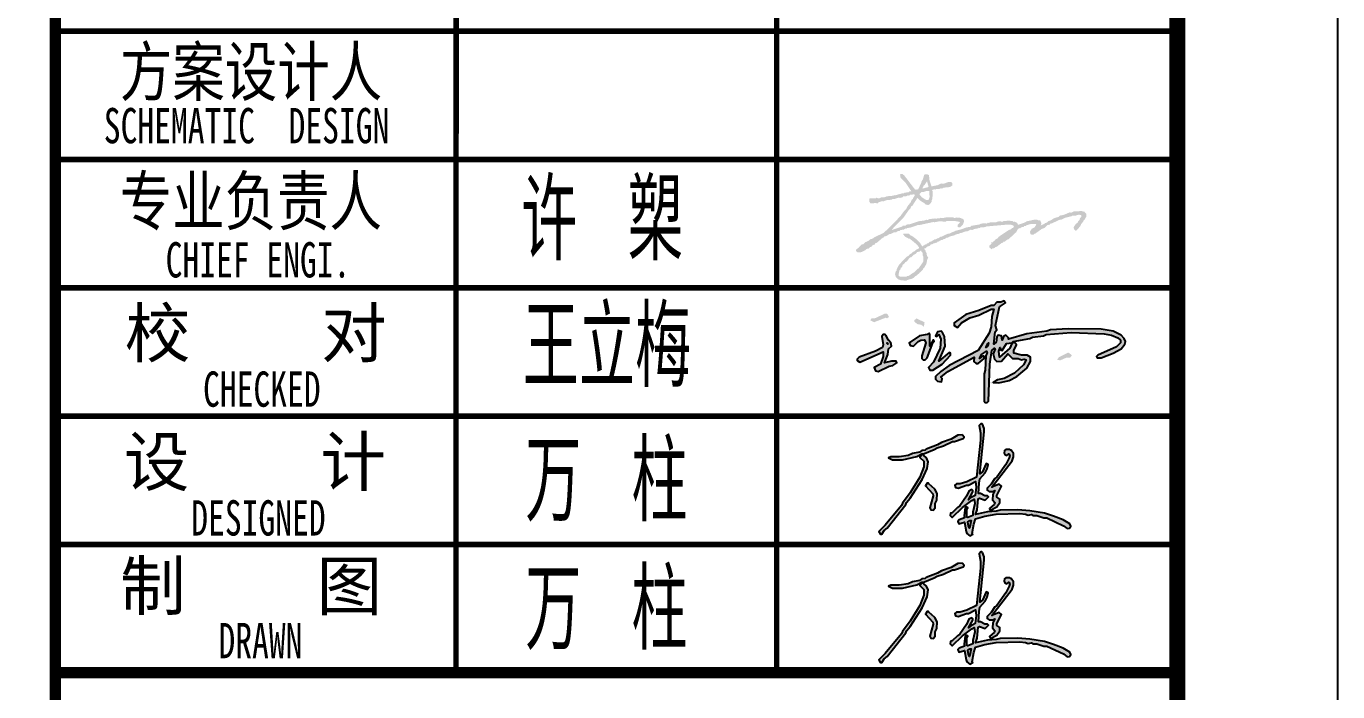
# Model space of a CAD drawing. Extents: x 169490 to 7584583, y -2399407 to 1374371.
# Drawn here: x 2703518 to 2711699, y 820873 to 825023 of the extents above; entities that cross this region are included whole.
import ezdxf
from ezdxf.enums import TextEntityAlignment as Align

# ---------------------------------------------------------------- set-up
doc = ezdxf.new("R2010")
doc.units = 0
doc.header["$LTSCALE"] = 100
doc.layers.get('0').update_dxf_attribs({"linetype": 'CONTINUOUS'})
for name, color, linetype in [('dsptext_col', 2, 'CONTINUOUS'), ('图框', 140, 'CONTINUOUS'), ('图签文字', 147, 'CONTINUOUS'), ('折板线', 127, 'CONTINUOUS')]:
    doc.layers.add(name, color=color, linetype=linetype)
doc.styles.add('建筑图签-1', font='simhei.ttf', dxfattribs={"width": 0.7})
doc.styles.add('建筑图签-2', font='TXT.shx', dxfattribs={"width": 0.5, "bigfont": 'HZTXT.shx'})

# ---------------------------------------------------------------- blocks, each defined once
blk = doc.blocks.new('2q3q2342q35q2343r5q23rwetr')
at = {"layer": '图框'}
for points, const_width in [([(3527617.7, 3121310.1), (3527617.7, 3161310.1)], 70), ([(3530117.2, 3128110.4), (3530117.7, 3134510.4)], 35), ([(3532117.7, 3128110.4), (3532117.7, 3134510.4)], 35), ([(3527617.7, 3132110.4), (3534617.7, 3132110.4)], 35), ([(3527617.7, 3131310.4), (3534617.7, 3131310.4)], 35), ([(3527617.7, 3130510.4), (3534617.7, 3130510.4)], 35), ([(3527617.7, 3129710.4), (3534617.7, 3129710.4)], 35), ([(3527617.7, 3128910.4), (3534617.7, 3128910.4)], 35), ([(3527617.7, 3128110.4), (3534617.7, 3128110.4)], 70)]:
    blk.add_lwpolyline(points, dxfattribs=dict(at, const_width=const_width))
at = {"layer": '图签文字', "color": 7, "style": '建筑图签-1', "width": 0.8}
for s, p in [('方案设计人', (3528020.1, 3131708.2)), ('专业负责人', (3528018.9, 3130901.7))]:
    blk.add_text(s, height=300, dxfattribs=at).set_placement(p)
at = {"layer": '图签文字', "style": '建筑图签-1', "width": 0.7}
blk.add_text('SCHEMATIC  DESIGN', height=220, dxfattribs=at).set_placement((3527920.3, 3131411.5, -1799))
at = {"layer": '图签文字', "color": 1, "style": '建筑图签-2', "width": 0.7}
for s, p in [('许 槊', (3530523.9, 3130681)), ('王立梅', (3530534, 3129890.5)), ('万 柱', (3530549, 3129053.4)), ('万 柱', (3530548.9, 3128253.4))]:
    blk.add_text(s, height=500, dxfattribs=at).set_placement(p)
at = {"layer": '图签文字', "style": '建筑图签-1', "width": 0.7}
for s, p in [('CHIEF ENGI.', (3528882.2, 3130684.9)), ('CHECKED  ', (3529010.7, 3129878.8)), ('DESIGNED ', (3528937.2, 3129075.6)), (' DRAWN   ', (3529002.2, 3128310.6))]:
    blk.add_text(s, height=220, dxfattribs=at).set_placement(p, align=Align.MIDDLE)
at = {"layer": '图签文字', "color": 7, "style": '建筑图签-1'}
for s, p in [('校    对', (3528051, 3130078.3)), ('设    计', (3528045.5, 3129276.6)), ('制    图', (3528022.5, 3128501.8))]:
    blk.add_text(s, height=300, dxfattribs=at).set_placement(p)
blk = doc.blocks.new('A$C22DA3323')
at = {"linetype": 'Continuous'}
h = blk.add_hatch(color=0, dxfattribs=at)
h.paths.add_polyline_path([(270.72, 495.36), (264.96, 501.12), (236.16, 489.6), (201.6, 489.6), (172.8, 460.8), (149.76, 460.8), (40.32, 414.72), (-74.88, 380.16), (-178.56, 305.28), (-178.56, 282.24), (-149.76, 264.96), (-115.2, 305.28), (-40.32, 351.36), (40.32, 374.4), (149.76, 426.24), (172.8, 426.24), (155.52, 362.88), (149.76, 270.72), (132.48, 213.12), (34.56, 57.6), (-224.64, -74.88), (-299.52, -126.72), (-345.6, -172.8), (-345.6, -195.84), (-328.32, -213.12), (-293.76, -218.88), (-288, -190.08), (-299.52, -178.56), (-236.16, -126.72), (0, 0), (-5.76, -40.32), (17.28, -57.6), (34.56, -57.6), (86.4, -11.52), (86.4, 5.76), (74.88, 11.52), (46.08, -11.52), (63.36, 23.04), (109.44, 51.84), (115.2, 40.32), (103.68, 11.52), (97.92, -115.2), (86.4, -149.76), (86.4, -391.68), (97.92, -403.2), (115.2, -403.2), (126.72, -391.68), (138.24, -63.36), (155.52, 57.6), (178.56, 80.64), (184.32, 74.88), (167.04, 28.8), (178.56, -17.28), (201.6, -40.32), (241.92, -34.56), (299.52, 28.8), (339.84, -11.52), (391.68, -11.52), (420.48, -23.04), (443.52, -17.28), (460.8, -23.04), (437.76, -69.12), (357.12, -144), (264.96, -190.08), (207.36, -201.6), (167.04, -224.64), (218.88, -230.4), (311.04, -207.36), (380.16, -172.8), (466.56, -97.92), (501.12, -40.32), (501.12, 0), (472.32, 17.28), (420.48, 17.28), (351.36, 34.56), (351.36, 57.6), (374.4, 109.44), (357.12, 132.48), (334.08, 120.96), (316.8, 80.64), (224.64, 0), (218.88, 51.84), (230.4, 86.4), (236.16, 63.36), (247.68, 57.6), (288, 120.96), (334.08, 126.72), (345.6, 138.24), (495.36, 167.04), (518.4, 178.56), (616.32, 190.08), (639.36, 201.6), (864, 218.88), (1157.76, 207.36), (1221.12, 195.84), (1278.72, 172.8), (1301.76, 149.76), (1301.76, 126.72), (1267.2, 92.16), (1100.16, 17.28), (1088.64, 5.76), (1094.4, -5.76), (1128.96, -5.76), (1238.4, 34.56), (1307.52, 74.88), (1342.08, 115.2), (1347.84, 138.24), (1336.32, 167.04), (1307.52, 195.84), (1238.4, 230.4), (1128.96, 247.68), (835.2, 253.44), (679.68, 241.92), (645.12, 230.4), (466.56, 207.36), (305.28, 161.28), (305.28, 172.8), (282.24, 195.84), (259.2, 184.32), (247.68, 149.76), (241.92, 190.08), (213.12, 195.84), (201.6, 178.56), (195.84, 132.48), (172.8, 115.2), (184.32, 224.64), (201.6, 241.92), (190.08, 282.24), (224.64, 449.28), (276.48, 483.84)])
h.paths.add_polyline_path([(120.96, 120.96), (126.72, 126.72), (120.96, 97.92), (103.68, 86.4)], flags=16)
h.paths.add_polyline_path([(155.52, -230.4), (161.28, -224.64), (138.24, -224.64), (149.76, -236.16)], flags=17)
h.paths.add_polyline_path([(846.72, 34.56), (835.2, 40.32), (754.56, 0), (737.28, -23.04), (766.08, -28.8), (817.92, -5.76), (852.48, -5.76), (869.76, 17.28)], flags=17)
h.paths.add_polyline_path([(-777.6, 120.96), (-777.6, 126.72), (-771.84, 115.2)], flags=16)
h.paths.add_polyline_path([(-789.12, 195.84), (-794.88, 201.6), (-812.16, 201.6), (-823.68, 184.32), (-812.16, 109.44), (-817.92, 86.4), (-881.28, 51.84), (-1025.28, 0), (-1042.56, -17.28), (-1042.56, -28.8), (-1019.52, -46.08), (-812.16, 46.08), (-812.16, 5.76), (-835.2, -63.36), (-892.8, -92.16), (-881.28, -120.96), (-858.24, -126.72), (-760.32, -80.64), (-725.76, -74.88), (-691.2, -51.84), (-696.96, -34.56), (-737.28, -34.56), (-800.64, -51.84), (-771.84, 23.04), (-766.08, 74.88), (-737.28, 97.92), (-743.04, 126.72), (-766.08, 149.76)])
h.paths.add_polyline_path([(-397.44, 207.36), (-403.2, 213.12), (-420.48, 201.6), (-489.6, 190.08), (-581.76, 126.72), (-570.24, 103.68), (-541.44, 97.92), (-501.12, 138.24), (-478.08, 149.76), (-443.52, 155.52), (-432, 126.72), (-466.56, 11.52), (-466.56, -11.52), (-455.04, -23.04), (-437.76, -23.04), (-420.48, -5.76), (-368.64, 126.72), (-357.12, 138.24), (-362.88, 155.52), (-397.44, 97.92)])
h.paths.add_polyline_path([(-288, 224.64), (-293.76, 230.4), (-328.32, 224.64), (-345.6, 190.08), (-334.08, 184.32), (-316.8, 201.6), (-299.52, 161.28), (-305.28, 80.64), (-362.88, -46.08), (-408.96, -92.16), (-397.44, -115.2), (-368.64, -115.2), (-288, -63.36), (-213.12, 17.28), (-213.12, 34.56), (-224.64, 40.32), (-316.8, -34.56), (-259.2, 97.92), (-264.96, 184.32)])
h.paths.add_polyline_path([(-506.88, 339.84), (-512.64, 345.6), (-535.68, 328.32), (-535.68, 316.8), (-506.88, 293.76), (-472.32, 288), (-449.28, 270.72), (-443.52, 311.04)])
h.paths.add_polyline_path([(-771.84, 380.16), (-777.6, 385.92), (-800.64, 385.92), (-887.04, 345.6), (-915.84, 345.6), (-927.36, 328.32), (-892.8, 311.04), (-789.12, 351.36), (-777.6, 345.6), (-760.32, 357.12)])
at = {"color": 0, "linetype": 'Continuous'}
for points in [[(270.72, 495.36), (264.96, 501.12), (236.16, 489.6), (201.6, 489.6), (172.8, 460.8), (149.76, 460.8), (40.32, 414.72), (-74.88, 380.16), (-178.56, 305.28), (-178.56, 282.24), (-149.76, 264.96), (-115.2, 305.28), (-40.32, 351.36), (40.32, 374.4), (149.76, 426.24), (172.8, 426.24), (155.52, 362.88), (149.76, 270.72), (132.48, 213.12), (34.56, 57.6), (-224.64, -74.88), (-299.52, -126.72), (-345.6, -172.8), (-345.6, -195.84), (-328.32, -213.12), (-293.76, -218.88), (-288, -190.08), (-299.52, -178.56), (-236.16, -126.72), (0, 0), (-5.76, -40.32), (17.28, -57.6), (34.56, -57.6), (86.4, -11.52), (86.4, 5.76), (74.88, 11.52), (46.08, -11.52), (63.36, 23.04), (109.44, 51.84), (115.2, 40.32), (103.68, 11.52), (97.92, -115.2), (86.4, -149.76), (86.4, -391.68), (97.92, -403.2), (115.2, -403.2), (126.72, -391.68), (138.24, -63.36), (155.52, 57.6), (178.56, 80.64), (184.32, 74.88), (167.04, 28.8), (178.56, -17.28), (201.6, -40.32), (241.92, -34.56), (299.52, 28.8), (339.84, -11.52), (391.68, -11.52), (420.48, -23.04), (443.52, -17.28), (460.8, -23.04), (437.76, -69.12), (357.12, -144), (264.96, -190.08), (207.36, -201.6), (167.04, -224.64), (218.88, -230.4), (311.04, -207.36), (380.16, -172.8), (466.56, -97.92), (501.12, -40.32), (501.12, 0), (472.32, 17.28), (420.48, 17.28), (351.36, 34.56), (351.36, 57.6), (374.4, 109.44), (357.12, 132.48), (334.08, 120.96), (316.8, 80.64), (224.64, 0), (218.88, 51.84), (230.4, 86.4), (236.16, 63.36), (247.68, 57.6), (288, 120.96), (334.08, 126.72), (345.6, 138.24), (495.36, 167.04), (518.4, 178.56), (616.32, 190.08), (639.36, 201.6), (864, 218.88), (1157.76, 207.36), (1221.12, 195.84), (1278.72, 172.8), (1301.76, 149.76), (1301.76, 126.72), (1267.2, 92.16), (1100.16, 17.28), (1088.64, 5.76), (1094.4, -5.76), (1128.96, -5.76), (1238.4, 34.56), (1307.52, 74.88), (1342.08, 115.2), (1347.84, 138.24), (1336.32, 167.04), (1307.52, 195.84), (1238.4, 230.4), (1128.96, 247.68), (835.2, 253.44), (679.68, 241.92), (645.12, 230.4), (466.56, 207.36), (305.28, 161.28), (305.28, 172.8), (282.24, 195.84), (259.2, 184.32), (247.68, 149.76), (241.92, 190.08), (213.12, 195.84), (201.6, 178.56), (195.84, 132.48), (172.8, 115.2), (184.32, 224.64), (201.6, 241.92), (190.08, 282.24), (224.64, 449.28), (276.48, 483.84), (270.72, 495.36)], [(-789.12, 195.84), (-794.88, 201.6), (-812.16, 201.6), (-823.68, 184.32), (-812.16, 109.44), (-817.92, 86.4), (-881.28, 51.84), (-1025.28, 0), (-1042.56, -17.28), (-1042.56, -28.8), (-1019.52, -46.08), (-812.16, 46.08), (-812.16, 5.76), (-835.2, -63.36), (-892.8, -92.16), (-881.28, -120.96), (-858.24, -126.72), (-760.32, -80.64), (-725.76, -74.88), (-691.2, -51.84), (-696.96, -34.56), (-737.28, -34.56), (-800.64, -51.84), (-771.84, 23.04), (-766.08, 74.88), (-737.28, 97.92), (-743.04, 126.72), (-766.08, 149.76), (-789.12, 195.84)], [(-777.6, 120.96), (-777.6, 126.72), (-771.84, 115.2), (-777.6, 120.96)], [(-397.44, 207.36), (-403.2, 213.12), (-420.48, 201.6), (-489.6, 190.08), (-581.76, 126.72), (-570.24, 103.68), (-541.44, 97.92), (-501.12, 138.24), (-478.08, 149.76), (-443.52, 155.52), (-432, 126.72), (-466.56, 11.52), (-466.56, -11.52), (-455.04, -23.04), (-437.76, -23.04), (-420.48, -5.76), (-368.64, 126.72), (-357.12, 138.24), (-362.88, 155.52), (-397.44, 97.92), (-397.44, 207.36)], [(-288, 224.64), (-293.76, 230.4), (-328.32, 224.64), (-345.6, 190.08), (-334.08, 184.32), (-316.8, 201.6), (-299.52, 161.28), (-305.28, 80.64), (-362.88, -46.08), (-408.96, -92.16), (-397.44, -115.2), (-368.64, -115.2), (-288, -63.36), (-213.12, 17.28), (-213.12, 34.56), (-224.64, 40.32), (-316.8, -34.56), (-259.2, 97.92), (-264.96, 184.32), (-288, 224.64)], [(120.96, 120.96), (126.72, 126.72), (120.96, 97.92), (103.68, 86.4), (120.96, 120.96)]]:
    blk.add_lwpolyline(points, dxfattribs=at)
blk = doc.blocks.new('BW-24077350', base_point=(255125.4, 886283, -78846105.6))
at = {"linetype": 'Continuous'}
h = blk.add_hatch(color=7, dxfattribs=at)
h.dxf.hatch_style = 1
h.paths.add_polyline_path([(255653.4, 889247.6), (255653.4, 889253.6), (255659.4, 889259.6), (255657.4, 889263.6), (255665.4, 889269.6), (255681.4, 889293.6), (255691.4, 889257.6)], flags=16)
h.paths.add_polyline_path([(255635.4, 889209.6), (255635.4, 889215.6), (255645.4, 889225.6), (255655.4, 889225.6), (255681.4, 889233.6), (255695.4, 889233.6), (255697.4, 889195.6), (255693.4, 889181.6), (255689.4, 889177.6), (255677.4, 889175.6), (255649.4, 889193.6)], flags=16)
h.paths.add_polyline_path([(255503.4, 888707.6), (255509.4, 888737.6), (255517.4, 888745.6), (255517.4, 888753.6), (255525.4, 888757.6), (255529.4, 888773.6), (255535.4, 888775.6), (255547.4, 888789.6), (255555.4, 888793.6), (255573.4, 888817.6), (255583.4, 888819.6), (255599.4, 888835.6), (255611.4, 888841.6), (255619.4, 888851.6), (255635.4, 888855.6), (255641.4, 888861.6), (255645.4, 888861.6), (255647.4, 888853.6), (255653.4, 888847.6), (255655.4, 888829.6), (255659.4, 888821.6), (255657.4, 888791.6), (255627.4, 888747.6), (255623.4, 888747.6), (255599.4, 888723.6), (255595.4, 888723.6), (255567.4, 888703.6), (255559.4, 888703.6), (255551.4, 888697.6), (255513.4, 888697.6)], flags=16)
h.paths.add_polyline_path([(255483.4, 888717.6), (255481.4, 888715.6), (255487.4, 888695.6), (255501.4, 888681.6), (255521.4, 888675.6), (255553.4, 888673.6), (255557.4, 888677.6), (255587.4, 888685.6), (255601.4, 888693.6), (255607.4, 888701.6), (255617.4, 888705.6), (255627.4, 888717.6), (255631.4, 888715.6), (255633.4, 888721.6), (255655.4, 888741.6), (255655.4, 888745.6), (255663.4, 888753.6), (255677.4, 888777.6), (255683.4, 888807.6), (255689.4, 888817.6), (255681.4, 888827.6), (255677.4, 888849.6), (255673.4, 888853.6), (255671.4, 888863.6), (255665.4, 888869.6), (255665.4, 888875.6), (255671.4, 888875.6), (255683.4, 888885.6), (255699.4, 888891.6), (255705.4, 888899.6), (255713.4, 888899.6), (255721.4, 888905.6), (255743.4, 888911.6), (255747.4, 888917.6), (255753.4, 888917.6), (255771.4, 888927.6), (255779.4, 888927.6), (255781.4, 888931.6), (255791.4, 888933.6), (255803.4, 888941.6), (255811.4, 888941.6), (255819.4, 888947.6), (255855.4, 888957.6), (255859.4, 888961.6), (255879.4, 888965.6), (255889.4, 888971.6), (255897.4, 888971.6), (255923.4, 888981.6), (255933.4, 888981.6), (255953.4, 888991.6), (255963.4, 888989.6), (255975.4, 888995.6), (255999.4, 888999.6), (256003.4, 889003.6), (256009.4, 889001.6), (256015.4, 889005.6), (256043.4, 889007.6), (256051.4, 889011.6), (256187.4, 889023.6), (256209.4, 889021.6), (256219.4, 889017.6), (256223.4, 889011.6), (256219.4, 889003.6), (256211.4, 889001.6), (256203.4, 888993.6), (256191.4, 888989.6), (256129.4, 888947.6), (256121.4, 888937.6), (256109.4, 888931.6), (256101.4, 888921.6), (256097.4, 888921.6), (256093.4, 888913.6), (256085.4, 888913.6), (256081.4, 888909.6), (256085.4, 888905.6), (256069.4, 888891.6), (256071.4, 888879.6), (256083.4, 888869.6), (256091.4, 888875.6), (256099.4, 888875.6), (256109.4, 888883.6), (256117.4, 888885.6), (256145.4, 888907.6), (256155.4, 888911.6), (256159.4, 888917.6), (256167.4, 888917.6), (256181.4, 888929.6), (256189.4, 888931.6), (256237.4, 888975.6), (256247.4, 888993.6), (256255.4, 889001.6), (256261.4, 888999.6), (256267.4, 889005.6), (256285.4, 889009.6), (256287.4, 889013.6), (256295.4, 889013.6), (256303.4, 889019.6), (256331.4, 889027.6), (256363.4, 889027.6), (256359.4, 889015.6), (256351.4, 889005.6), (256335.4, 888997.6), (256323.4, 888979.6), (256327.4, 888963.6), (256335.4, 888959.6), (256345.4, 888959.6), (256351.4, 888967.6), (256357.4, 888967.6), (256399.4, 888997.6), (256413.4, 889001.6), (256431.4, 889019.6), (256447.4, 889023.6), (256453.4, 889031.6), (256457.4, 889029.6), (256509.4, 889053.6), (256517.4, 889053.6), (256543.4, 889065.6), (256583.4, 889075.6), (256587.4, 889079.6), (256609.4, 889079.6), (256629.4, 889085.6), (256643.4, 889081.6), (256643.4, 889071.6), (256633.4, 889059.6), (256633.4, 889053.6), (256625.4, 889045.6), (256621.4, 889035.6), (256609.4, 889027.6), (256595.4, 889005.6), (256599.4, 888993.6), (256607.4, 888985.6), (256615.4, 888987.6), (256637.4, 889013.6), (256643.4, 889027.6), (256657.4, 889043.6), (256657.4, 889047.6), (256665.4, 889055.6), (256675.4, 889073.6), (256675.4, 889089.6), (256663.4, 889103.6), (256645.4, 889107.6), (256597.4, 889105.6), (256581.4, 889097.6), (256571.4, 889099.6), (256533.4, 889083.6), (256511.4, 889079.6), (256503.4, 889071.6), (256475.4, 889063.6), (256449.4, 889047.6), (256439.4, 889045.6), (256425.4, 889033.6), (256419.4, 889033.6), (256413.4, 889027.6), (256389.4, 889017.6), (256395.4, 889029.6), (256387.4, 889049.6), (256375.4, 889049.6), (256369.4, 889053.6), (256349.4, 889053.6), (256303.4, 889043.6), (256289.4, 889035.6), (256249.4, 889021.6), (256243.4, 889033.6), (256227.4, 889041.6), (256219.4, 889039.6), (256215.4, 889045.6), (256191.4, 889047.6), (256159.4, 889045.6), (256153.4, 889041.6), (256133.4, 889043.6), (256119.4, 889041.6), (256113.4, 889037.6), (256077.4, 889037.6), (256065.4, 889033.6), (256061.4, 889035.6), (256053.4, 889029.6), (256033.4, 889031.6), (256013.4, 889027.6), (256007.4, 889023.6), (255957.4, 889015.6), (255953.4, 889009.6), (255927.4, 889005.6), (255895.4, 888993.6), (255855.4, 888983.6), (255849.4, 888977.6), (255845.4, 888979.6), (255821.4, 888967.6), (255809.4, 888965.6), (255771.4, 888947.6), (255765.4, 888947.6), (255751.4, 888937.6), (255745.4, 888937.6), (255737.4, 888931.6), (255729.4, 888931.6), (255707.4, 888917.6), (255697.4, 888915.6), (255687.4, 888905.6), (255681.4, 888905.6), (255677.4, 888899.6), (255671.4, 888899.6), (255651.4, 888887.6), (255637.4, 888909.6), (255613.4, 888933.6), (255589.4, 888951.6), (255579.4, 888955.6), (255567.4, 888967.6), (255535.4, 888967.6), (255531.4, 888963.6), (255545.4, 888947.6), (255567.4, 888935.6), (255573.4, 888935.6), (255617.4, 888899.6), (255631.4, 888881.6), (255631.4, 888875.6), (255615.4, 888867.6), (255601.4, 888855.6), (255593.4, 888853.6), (255585.4, 888843.6), (255575.4, 888839.6), (255565.4, 888827.6), (255555.4, 888823.6), (255507.4, 888773.6), (255491.4, 888743.6), (255491.4, 888735.6), (255485.4, 888729.6)])
h.paths.add_polyline_path([(255241.4, 888869.6), (255239.4, 888867.6), (255239.4, 888857.6), (255249.4, 888849.6), (255271.4, 888851.6), (255299.4, 888865.6), (255303.4, 888871.6), (255317.4, 888873.6), (255327.4, 888883.6), (255335.4, 888885.6), (255343.4, 888895.6), (255355.4, 888899.6), (255359.4, 888907.6), (255365.4, 888907.6), (255405.4, 888941.6), (255409.4, 888941.6), (255415.4, 888949.6), (255427.4, 888951.6), (255445.4, 888963.6), (255457.4, 888965.6), (255477.4, 888975.6), (255489.4, 888975.6), (255495.4, 888981.6), (255509.4, 888983.6), (255515.4, 888989.6), (255535.4, 888991.6), (255549.4, 888999.6), (255553.4, 888997.6), (255557.4, 889001.6), (255581.4, 889005.6), (255627.4, 889021.6), (255639.4, 889021.6), (255721.4, 889039.6), (255727.4, 889037.6), (255757.4, 889043.6), (255797.4, 889041.6), (255803.4, 889045.6), (255855.4, 889045.6), (255887.4, 889039.6), (255883.4, 889031.6), (255873.4, 889023.6), (255871.4, 889013.6), (255877.4, 889005.6), (255887.4, 889005.6), (255905.4, 889023.6), (255913.4, 889045.6), (255907.4, 889057.6), (255887.4, 889065.6), (255865.4, 889067.6), (255853.4, 889063.6), (255845.4, 889067.6), (255797.4, 889067.6), (255777.4, 889063.6), (255767.4, 889065.6), (255757.4, 889061.6), (255747.4, 889063.6), (255739.4, 889059.6), (255731.4, 889061.6), (255697.4, 889057.6), (255685.4, 889051.6), (255677.4, 889053.6), (255661.4, 889047.6), (255635.4, 889045.6), (255631.4, 889041.6), (255629.4, 889043.6), (255573.4, 889025.6), (255555.4, 889023.6), (255547.4, 889017.6), (255529.4, 889015.6), (255527.4, 889011.6), (255461.4, 888989.6), (255477.4, 889009.6), (255535.4, 889067.6), (255567.4, 889113.6), (255579.4, 889125.6), (255581.4, 889135.6), (255589.4, 889139.6), (255621.4, 889189.6), (255637.4, 889173.6), (255663.4, 889157.6), (255673.4, 889147.6), (255691.4, 889145.6), (255703.4, 889155.6), (255711.4, 889167.6), (255709.4, 889171.6), (255713.4, 889179.6), (255717.4, 889211.6), (255717.4, 889231.6), (255713.4, 889235.6), (255715.4, 889239.6), (255727.4, 889243.6), (255733.4, 889241.6), (255739.4, 889245.6), (255759.4, 889245.6), (255765.4, 889249.6), (255775.4, 889247.6), (255785.4, 889253.6), (255825.4, 889257.6), (255839.4, 889267.6), (255839.4, 889281.6), (255831.4, 889289.6), (255817.4, 889289.6), (255783.4, 889277.6), (255769.4, 889279.6), (255749.4, 889269.6), (255709.4, 889261.6), (255697.4, 889297.6), (255693.4, 889331.6), (255681.4, 889337.6), (255667.4, 889335.6), (255663.4, 889331.6), (255655.4, 889305.6), (255647.4, 889293.6), (255645.4, 889283.6), (255625.4, 889241.6), (255619.4, 889243.6), (255615.4, 889239.6), (255605.4, 889243.6), (255539.4, 889329.6), (255527.4, 889339.6), (255519.4, 889339.6), (255513.4, 889335.6), (255515.4, 889317.6), (255549.4, 889281.6), (255583.4, 889231.6), (255571.4, 889229.6), (255567.4, 889225.6), (255539.4, 889221.6), (255535.4, 889217.6), (255525.4, 889217.6), (255481.4, 889205.6), (255475.4, 889207.6), (255473.4, 889203.6), (255431.4, 889199.6), (255415.4, 889193.6), (255397.4, 889193.6), (255385.4, 889187.6), (255373.4, 889187.6), (255367.4, 889191.6), (255363.4, 889187.6), (255325.4, 889187.6), (255321.4, 889183.6), (255321.4, 889165.6), (255329.4, 889155.6), (255363.4, 889157.6), (255371.4, 889153.6), (255377.4, 889161.6), (255401.4, 889169.6), (255407.4, 889167.6), (255429.4, 889175.6), (255449.4, 889175.6), (255455.4, 889179.6), (255463.4, 889179.6), (255467.4, 889183.6), (255473.4, 889181.6), (255505.4, 889191.6), (255513.4, 889189.6), (255529.4, 889193.6), (255533.4, 889199.6), (255551.4, 889199.6), (255561.4, 889205.6), (255569.4, 889203.6), (255575.4, 889209.6), (255601.4, 889211.6), (255605.4, 889209.6), (255605.4, 889203.6), (255595.4, 889191.6), (255593.4, 889183.6), (255585.4, 889177.6), (255579.4, 889161.6), (255561.4, 889139.6), (255549.4, 889117.6), (255541.4, 889111.6), (255513.4, 889073.6), (255437.4, 888995.6), (255407.4, 888969.6), (255355.4, 888945.6), (255341.4, 888935.6), (255327.4, 888931.6), (255319.4, 888923.6), (255297.4, 888913.6), (255281.4, 888899.6), (255273.4, 888899.6), (255255.4, 888879.6)])
h = blk.add_hatch(color=256, dxfattribs=at)
h.paths.add_polyline_path([(255660.7, 887584), (255657.7, 887587), (255648.7, 887587), (255636.7, 887572), (255660.7, 887548), (255660.7, 887512), (255636.7, 887449), (255576.7, 887350), (255528.7, 887287), (255522.7, 887272), (255420.7, 887149), (255381.7, 887110), (255390.7, 887092), (255399.7, 887092), (255414.7, 887116), (255432.7, 887131), (255549.7, 887278), (255552.7, 887290), (255576.7, 887317), (255651.7, 887434), (255681.7, 887503), (255687.7, 887545), (255678.7, 887569)])
h.paths.add_polyline_path([(255903.7, 887710), (255900.7, 887713), (255873.7, 887710), (255831.7, 887686), (255771.7, 887665), (255747.7, 887650), (255675.7, 887623), (255669.7, 887617), (255648.7, 887614), (255633.7, 887605), (255591.7, 887596), (255564.7, 887584), (255507.7, 887575), (255456.7, 887575), (255441.7, 887569), (255465.7, 887557), (255528.7, 887557), (255618.7, 887578), (255648.7, 887593), (255666.7, 887596), (255726.7, 887620), (255744.7, 887632), (255783.7, 887644), (255840.7, 887671), (255852.7, 887671), (255906.7, 887689), (255912.7, 887698)])
h.paths.add_polyline_path([(255693.7, 887407), (255690.7, 887410), (255681.7, 887410), (255672.7, 887395), (255717.7, 887344), (255720.7, 887332), (255699.7, 887257), (255705.7, 887245), (255720.7, 887242), (255732.7, 887257), (255732.7, 887284), (255741.7, 887305), (255744.7, 887347), (255729.7, 887374)])
h.paths.add_polyline_path([(256026.7, 887779), (256023.7, 887782), (256017.7, 887782), (256005.7, 887770), (256014.7, 887725), (256014.7, 887680), (255990.7, 887449), (255930.7, 887419), (255888.7, 887407), (255864.7, 887407), (255855.7, 887398), (255858.7, 887383), (255876.7, 887380), (255927.7, 887398), (255939.7, 887398), (255984.7, 887422), (255987.7, 887386), (255981.7, 887335), (255951.7, 887320), (255939.7, 887308), (255966.7, 887356), (255966.7, 887365), (255960.7, 887371), (255942.7, 887362), (255927.7, 887329), (255885.7, 887269), (255870.7, 887260), (255837.7, 887227), (255828.7, 887224), (255825.7, 887209), (255837.7, 887197), (255903.7, 887260), (255960.7, 887302), (255975.7, 887311), (255978.7, 887284), (255966.7, 887230), (255966.7, 887209), (255936.7, 887197), (255930.7, 887200), (255930.7, 887248), (255936.7, 887257), (255924.7, 887263), (255918.7, 887257), (255912.7, 887209), (255915.7, 887194), (255882.7, 887182), (255873.7, 887173), (255879.7, 887158), (255915.7, 887167), (255924.7, 887110), (255930.7, 887098), (255948.7, 887083), (255966.7, 887092), (255963.7, 887098), (255972.7, 887155), (255984.7, 887188), (256041.7, 887206), (256113.7, 887218), (256260.7, 887221), (256296.7, 887218), (256311.7, 887212), (256332.7, 887215), (256341.7, 887209), (256365.7, 887209), (256410.7, 887194), (256428.7, 887194), (256533.7, 887146), (256554.7, 887128), (256569.7, 887131), (256578.7, 887143), (256572.7, 887158), (256530.7, 887182), (256470.7, 887206), (256413.7, 887224), (256323.7, 887239), (256248.7, 887245), (256137.7, 887242), (256113.7, 887236), (256059.7, 887233), (255984.7, 887215), (255993.7, 887245), (255999.7, 887314), (256008.7, 887317), (256044.7, 887305), (256065.7, 887326), (256059.7, 887332), (256041.7, 887332), (256014.7, 887347), (256002.7, 887347), (256005.7, 887410), (256011.7, 887437), (256044.7, 887476), (256056.7, 887500), (256062.7, 887527), (256050.7, 887533), (256026.7, 887482), (256011.7, 887470), (256038.7, 887731), (256038.7, 887752)])
h.paths.add_polyline_path([(256200.7, 887617), (256197.7, 887620), (256173.7, 887620), (256164.7, 887614), (256161.7, 887599), (256167.7, 887590), (256179.7, 887584), (256191.7, 887593), (256197.7, 887584), (256194.7, 887569), (256173.7, 887527), (256116.7, 887449), (256104.7, 887440), (256080.7, 887404), (256056.7, 887380), (256056.7, 887368), (256068.7, 887359), (256092.7, 887359), (256104.7, 887365), (256092.7, 887341), (256089.7, 887308), (256104.7, 887290), (256101.7, 887281), (256071.7, 887254), (256077.7, 887242), (256116.7, 887263), (256134.7, 887290), (256134.7, 887311), (256116.7, 887323), (256116.7, 887335), (256146.7, 887392), (256131.7, 887404), (256086.7, 887386), (256212.7, 887551), (256221.7, 887575), (256221.7, 887596), (256206.7, 887617)], flags=17)
h = blk.add_hatch(color=256, dxfattribs=at)
h.paths.add_polyline_path([(255660.7, 886784), (255657.7, 886787), (255648.7, 886787), (255636.7, 886772), (255660.7, 886748), (255660.7, 886712), (255636.7, 886649), (255576.7, 886550), (255528.7, 886487), (255522.7, 886472), (255420.7, 886349), (255381.7, 886310), (255390.7, 886292), (255399.7, 886292), (255414.7, 886316), (255432.7, 886331), (255549.7, 886478), (255552.7, 886490), (255576.7, 886517), (255651.7, 886634), (255681.7, 886703), (255687.7, 886745), (255678.7, 886769)])
h.paths.add_polyline_path([(255903.7, 886910), (255900.7, 886913), (255873.7, 886910), (255831.7, 886886), (255771.7, 886865), (255747.7, 886850), (255675.7, 886823), (255669.7, 886817), (255648.7, 886814), (255633.7, 886805), (255591.7, 886796), (255564.7, 886784), (255507.7, 886775), (255456.7, 886775), (255441.7, 886769), (255465.7, 886757), (255528.7, 886757), (255618.7, 886778), (255648.7, 886793), (255666.7, 886796), (255726.7, 886820), (255744.7, 886832), (255783.7, 886844), (255840.7, 886871), (255852.7, 886871), (255906.7, 886889), (255912.7, 886898)])
h.paths.add_polyline_path([(255693.7, 886607), (255690.7, 886610), (255681.7, 886610), (255672.7, 886595), (255717.7, 886544), (255720.7, 886532), (255699.7, 886457), (255705.7, 886445), (255720.7, 886442), (255732.7, 886457), (255732.7, 886484), (255741.7, 886505), (255744.7, 886547), (255729.7, 886574)])
h.paths.add_polyline_path([(256026.7, 886979), (256023.7, 886982), (256017.7, 886982), (256005.7, 886970), (256014.7, 886925), (256014.7, 886880), (255990.7, 886649), (255930.7, 886619), (255888.7, 886607), (255864.7, 886607), (255855.7, 886598), (255858.7, 886583), (255876.7, 886580), (255927.7, 886598), (255939.7, 886598), (255984.7, 886622), (255987.7, 886586), (255981.7, 886535), (255951.7, 886520), (255939.7, 886508), (255966.7, 886556), (255966.7, 886565), (255960.7, 886571), (255942.7, 886562), (255927.7, 886529), (255885.7, 886469), (255870.7, 886460), (255837.7, 886427), (255828.7, 886424), (255825.7, 886409), (255837.7, 886397), (255903.7, 886460), (255960.7, 886502), (255975.7, 886511), (255978.7, 886484), (255966.7, 886430), (255966.7, 886409), (255936.7, 886397), (255930.7, 886400), (255930.7, 886448), (255936.7, 886457), (255924.7, 886463), (255918.7, 886457), (255912.7, 886409), (255915.7, 886394), (255882.7, 886382), (255873.7, 886373), (255879.7, 886358), (255915.7, 886367), (255924.7, 886310), (255930.7, 886298), (255948.7, 886283), (255966.7, 886292), (255963.7, 886298), (255972.7, 886355), (255984.7, 886388), (256041.7, 886406), (256113.7, 886418), (256260.7, 886421), (256296.7, 886418), (256311.7, 886412), (256332.7, 886415), (256341.7, 886409), (256365.7, 886409), (256410.7, 886394), (256428.7, 886394), (256533.7, 886346), (256554.7, 886328), (256569.7, 886331), (256578.7, 886343), (256572.7, 886358), (256530.7, 886382), (256470.7, 886406), (256413.7, 886424), (256323.7, 886439), (256248.7, 886445), (256137.7, 886442), (256113.7, 886436), (256059.7, 886433), (255984.7, 886415), (255993.7, 886445), (255999.7, 886514), (256008.7, 886517), (256044.7, 886505), (256065.7, 886526), (256059.7, 886532), (256041.7, 886532), (256014.7, 886547), (256002.7, 886547), (256005.7, 886610), (256011.7, 886637), (256044.7, 886676), (256056.7, 886700), (256062.7, 886727), (256050.7, 886733), (256026.7, 886682), (256011.7, 886670), (256038.7, 886931), (256038.7, 886952)])
h.paths.add_polyline_path([(256200.7, 886817), (256197.7, 886820), (256173.7, 886820), (256164.7, 886814), (256161.7, 886799), (256167.7, 886790), (256179.7, 886784), (256191.7, 886793), (256197.7, 886784), (256194.7, 886769), (256173.7, 886727), (256116.7, 886649), (256104.7, 886640), (256080.7, 886604), (256056.7, 886580), (256056.7, 886568), (256068.7, 886559), (256092.7, 886559), (256104.7, 886565), (256092.7, 886541), (256089.7, 886508), (256104.7, 886490), (256101.7, 886481), (256071.7, 886454), (256077.7, 886442), (256116.7, 886463), (256134.7, 886490), (256134.7, 886511), (256116.7, 886523), (256116.7, 886535), (256146.7, 886592), (256131.7, 886604), (256086.7, 886586), (256212.7, 886751), (256221.7, 886775), (256221.7, 886796), (256206.7, 886817)], flags=17)
for points in [[(256026.7, 887779), (256023.7, 887782), (256017.7, 887782), (256005.7, 887770), (256014.7, 887725), (256014.7, 887680), (255990.7, 887449), (255930.7, 887419), (255888.7, 887407), (255864.7, 887407), (255855.7, 887398), (255858.7, 887383), (255876.7, 887380), (255927.7, 887398), (255939.7, 887398), (255984.7, 887422), (255987.7, 887386), (255981.7, 887335), (255951.7, 887320), (255939.7, 887308), (255966.7, 887356), (255966.7, 887365), (255960.7, 887371), (255942.7, 887362), (255927.7, 887329), (255885.7, 887269), (255870.7, 887260), (255837.7, 887227), (255828.7, 887224), (255825.7, 887209), (255837.7, 887197), (255903.7, 887260), (255960.7, 887302), (255975.7, 887311), (255978.7, 887284), (255966.7, 887230), (255966.7, 887209), (255936.7, 887197), (255930.7, 887200), (255930.7, 887248), (255936.7, 887257), (255924.7, 887263), (255918.7, 887257), (255912.7, 887209), (255915.7, 887194), (255882.7, 887182), (255873.7, 887173), (255879.7, 887158), (255915.7, 887167), (255924.7, 887110), (255930.7, 887098), (255948.7, 887083), (255966.7, 887092), (255963.7, 887098), (255972.7, 887155), (255984.7, 887188), (256041.7, 887206), (256113.7, 887218), (256260.7, 887221), (256296.7, 887218), (256311.7, 887212), (256332.7, 887215), (256341.7, 887209), (256365.7, 887209), (256410.7, 887194), (256428.7, 887194), (256533.7, 887146), (256554.7, 887128), (256569.7, 887131), (256578.7, 887143), (256572.7, 887158), (256530.7, 887182), (256470.7, 887206), (256413.7, 887224), (256323.7, 887239), (256248.7, 887245), (256137.7, 887242), (256113.7, 887236), (256059.7, 887233), (255984.7, 887215), (255993.7, 887245), (255999.7, 887314), (256008.7, 887317), (256044.7, 887305), (256065.7, 887326), (256059.7, 887332), (256041.7, 887332), (256014.7, 887347), (256002.7, 887347), (256005.7, 887410), (256011.7, 887437), (256044.7, 887476), (256056.7, 887500), (256062.7, 887527), (256050.7, 887533), (256026.7, 887482), (256011.7, 887470), (256038.7, 887731), (256038.7, 887752), (256026.7, 887779)], [(255903.7, 887710), (255900.7, 887713), (255873.7, 887710), (255831.7, 887686), (255771.7, 887665), (255747.7, 887650), (255675.7, 887623), (255669.7, 887617), (255648.7, 887614), (255633.7, 887605), (255591.7, 887596), (255564.7, 887584), (255507.7, 887575), (255456.7, 887575), (255441.7, 887569), (255465.7, 887557), (255528.7, 887557), (255618.7, 887578), (255648.7, 887593), (255666.7, 887596), (255726.7, 887620), (255744.7, 887632), (255783.7, 887644), (255840.7, 887671), (255852.7, 887671), (255906.7, 887689), (255912.7, 887698), (255903.7, 887710)], [(255660.7, 887584), (255657.7, 887587), (255648.7, 887587), (255636.7, 887572), (255660.7, 887548), (255660.7, 887512), (255636.7, 887449), (255576.7, 887350), (255528.7, 887287), (255522.7, 887272), (255420.7, 887149), (255381.7, 887110), (255390.7, 887092), (255399.7, 887092), (255414.7, 887116), (255432.7, 887131), (255549.7, 887278), (255552.7, 887290), (255576.7, 887317), (255651.7, 887434), (255681.7, 887503), (255687.7, 887545), (255678.7, 887569), (255660.7, 887584)], [(256200.7, 887617), (256197.7, 887620), (256173.7, 887620), (256164.7, 887614), (256161.7, 887599), (256167.7, 887590), (256179.7, 887584), (256191.7, 887593), (256197.7, 887584), (256194.7, 887569), (256173.7, 887527), (256116.7, 887449), (256104.7, 887440), (256080.7, 887404), (256056.7, 887380), (256056.7, 887368), (256068.7, 887359), (256092.7, 887359), (256104.7, 887365), (256092.7, 887341), (256089.7, 887308), (256104.7, 887290), (256101.7, 887281), (256071.7, 887254), (256077.7, 887242), (256116.7, 887263), (256134.7, 887290), (256134.7, 887311), (256116.7, 887323), (256116.7, 887335), (256146.7, 887392), (256131.7, 887404), (256086.7, 887386), (256212.7, 887551), (256221.7, 887575), (256221.7, 887596), (256206.7, 887617), (256200.7, 887617)], [(255693.7, 887407), (255690.7, 887410), (255681.7, 887410), (255672.7, 887395), (255717.7, 887344), (255720.7, 887332), (255699.7, 887257), (255705.7, 887245), (255720.7, 887242), (255732.7, 887257), (255732.7, 887284), (255741.7, 887305), (255744.7, 887347), (255729.7, 887374), (255693.7, 887407)], [(255948.7, 887179), (255957.7, 887179), (255945.7, 887131), (255939.7, 887143), (255936.7, 887170), (255948.7, 887179)], [(256026.7, 886979), (256023.7, 886982), (256017.7, 886982), (256005.7, 886970), (256014.7, 886925), (256014.7, 886880), (255990.7, 886649), (255930.7, 886619), (255888.7, 886607), (255864.7, 886607), (255855.7, 886598), (255858.7, 886583), (255876.7, 886580), (255927.7, 886598), (255939.7, 886598), (255984.7, 886622), (255987.7, 886586), (255981.7, 886535), (255951.7, 886520), (255939.7, 886508), (255966.7, 886556), (255966.7, 886565), (255960.7, 886571), (255942.7, 886562), (255927.7, 886529), (255885.7, 886469), (255870.7, 886460), (255837.7, 886427), (255828.7, 886424), (255825.7, 886409), (255837.7, 886397), (255903.7, 886460), (255960.7, 886502), (255975.7, 886511), (255978.7, 886484), (255966.7, 886430), (255966.7, 886409), (255936.7, 886397), (255930.7, 886400), (255930.7, 886448), (255936.7, 886457), (255924.7, 886463), (255918.7, 886457), (255912.7, 886409), (255915.7, 886394), (255882.7, 886382), (255873.7, 886373), (255879.7, 886358), (255915.7, 886367), (255924.7, 886310), (255930.7, 886298), (255948.7, 886283), (255966.7, 886292), (255963.7, 886298), (255972.7, 886355), (255984.7, 886388), (256041.7, 886406), (256113.7, 886418), (256260.7, 886421), (256296.7, 886418), (256311.7, 886412), (256332.7, 886415), (256341.7, 886409), (256365.7, 886409), (256410.7, 886394), (256428.7, 886394), (256533.7, 886346), (256554.7, 886328), (256569.7, 886331), (256578.7, 886343), (256572.7, 886358), (256530.7, 886382), (256470.7, 886406), (256413.7, 886424), (256323.7, 886439), (256248.7, 886445), (256137.7, 886442), (256113.7, 886436), (256059.7, 886433), (255984.7, 886415), (255993.7, 886445), (255999.7, 886514), (256008.7, 886517), (256044.7, 886505), (256065.7, 886526), (256059.7, 886532), (256041.7, 886532), (256014.7, 886547), (256002.7, 886547), (256005.7, 886610), (256011.7, 886637), (256044.7, 886676), (256056.7, 886700), (256062.7, 886727), (256050.7, 886733), (256026.7, 886682), (256011.7, 886670), (256038.7, 886931), (256038.7, 886952), (256026.7, 886979)], [(255903.7, 886910), (255900.7, 886913), (255873.7, 886910), (255831.7, 886886), (255771.7, 886865), (255747.7, 886850), (255675.7, 886823), (255669.7, 886817), (255648.7, 886814), (255633.7, 886805), (255591.7, 886796), (255564.7, 886784), (255507.7, 886775), (255456.7, 886775), (255441.7, 886769), (255465.7, 886757), (255528.7, 886757), (255618.7, 886778), (255648.7, 886793), (255666.7, 886796), (255726.7, 886820), (255744.7, 886832), (255783.7, 886844), (255840.7, 886871), (255852.7, 886871), (255906.7, 886889), (255912.7, 886898), (255903.7, 886910)], [(255660.7, 886784), (255657.7, 886787), (255648.7, 886787), (255636.7, 886772), (255660.7, 886748), (255660.7, 886712), (255636.7, 886649), (255576.7, 886550), (255528.7, 886487), (255522.7, 886472), (255420.7, 886349), (255381.7, 886310), (255390.7, 886292), (255399.7, 886292), (255414.7, 886316), (255432.7, 886331), (255549.7, 886478), (255552.7, 886490), (255576.7, 886517), (255651.7, 886634), (255681.7, 886703), (255687.7, 886745), (255678.7, 886769), (255660.7, 886784)], [(256200.7, 886817), (256197.7, 886820), (256173.7, 886820), (256164.7, 886814), (256161.7, 886799), (256167.7, 886790), (256179.7, 886784), (256191.7, 886793), (256197.7, 886784), (256194.7, 886769), (256173.7, 886727), (256116.7, 886649), (256104.7, 886640), (256080.7, 886604), (256056.7, 886580), (256056.7, 886568), (256068.7, 886559), (256092.7, 886559), (256104.7, 886565), (256092.7, 886541), (256089.7, 886508), (256104.7, 886490), (256101.7, 886481), (256071.7, 886454), (256077.7, 886442), (256116.7, 886463), (256134.7, 886490), (256134.7, 886511), (256116.7, 886523), (256116.7, 886535), (256146.7, 886592), (256131.7, 886604), (256086.7, 886586), (256212.7, 886751), (256221.7, 886775), (256221.7, 886796), (256206.7, 886817), (256200.7, 886817)], [(255693.7, 886607), (255690.7, 886610), (255681.7, 886610), (255672.7, 886595), (255717.7, 886544), (255720.7, 886532), (255699.7, 886457), (255705.7, 886445), (255720.7, 886442), (255732.7, 886457), (255732.7, 886484), (255741.7, 886505), (255744.7, 886547), (255729.7, 886574), (255693.7, 886607)], [(255948.7, 886379), (255957.7, 886379), (255945.7, 886331), (255939.7, 886343), (255936.7, 886370), (255948.7, 886379)]]:
    blk.add_lwpolyline(points, dxfattribs=at)
at = {"color": 7, "xscale": 0.7, "yscale": 0.7, "zscale": 0.7}
blk.add_blockref('A$C22DA3323', (255976.5, 888196.9), dxfattribs=at)

msp = doc.modelspace()

# ---------------------------------------------------------------- linework, layer by layer
at = {"layer": 'dsptext_col', "ltscale": 10}
msp.add_lwpolyline([(2639899.2, 854191.4), (2703699.2, 854191.4), (2703699.2, 814191.4), (2639899.2, 814191.4)], close=True, dxfattribs=at)
at = {"layer": '图框'}
msp.add_lwpolyline([(2637399.2, 813191.4), (2711699.2, 813191.4), (2711699.2, 855191.4), (2637399.2, 855191.4)], close=True, dxfattribs=at)
at = {"layer": '图框', "const_width": 100}
msp.add_lwpolyline([(2639899.2, 814191.4), (2710699.2, 814191.4), (2710699.2, 854191.4), (2639899.2, 854191.4)], close=True, dxfattribs=at)

# ---------------------------------------------------------------- block references
msp.add_blockref('BW-24077350', (2708581, 821045.5, -78846105.6))
at = {"layer": '折板线'}
msp.add_blockref('2q3q2342q35q2343r5q23rwetr', (-823918.4, -2307118.7), dxfattribs=at)

doc.saveas('drawing.dxf')
